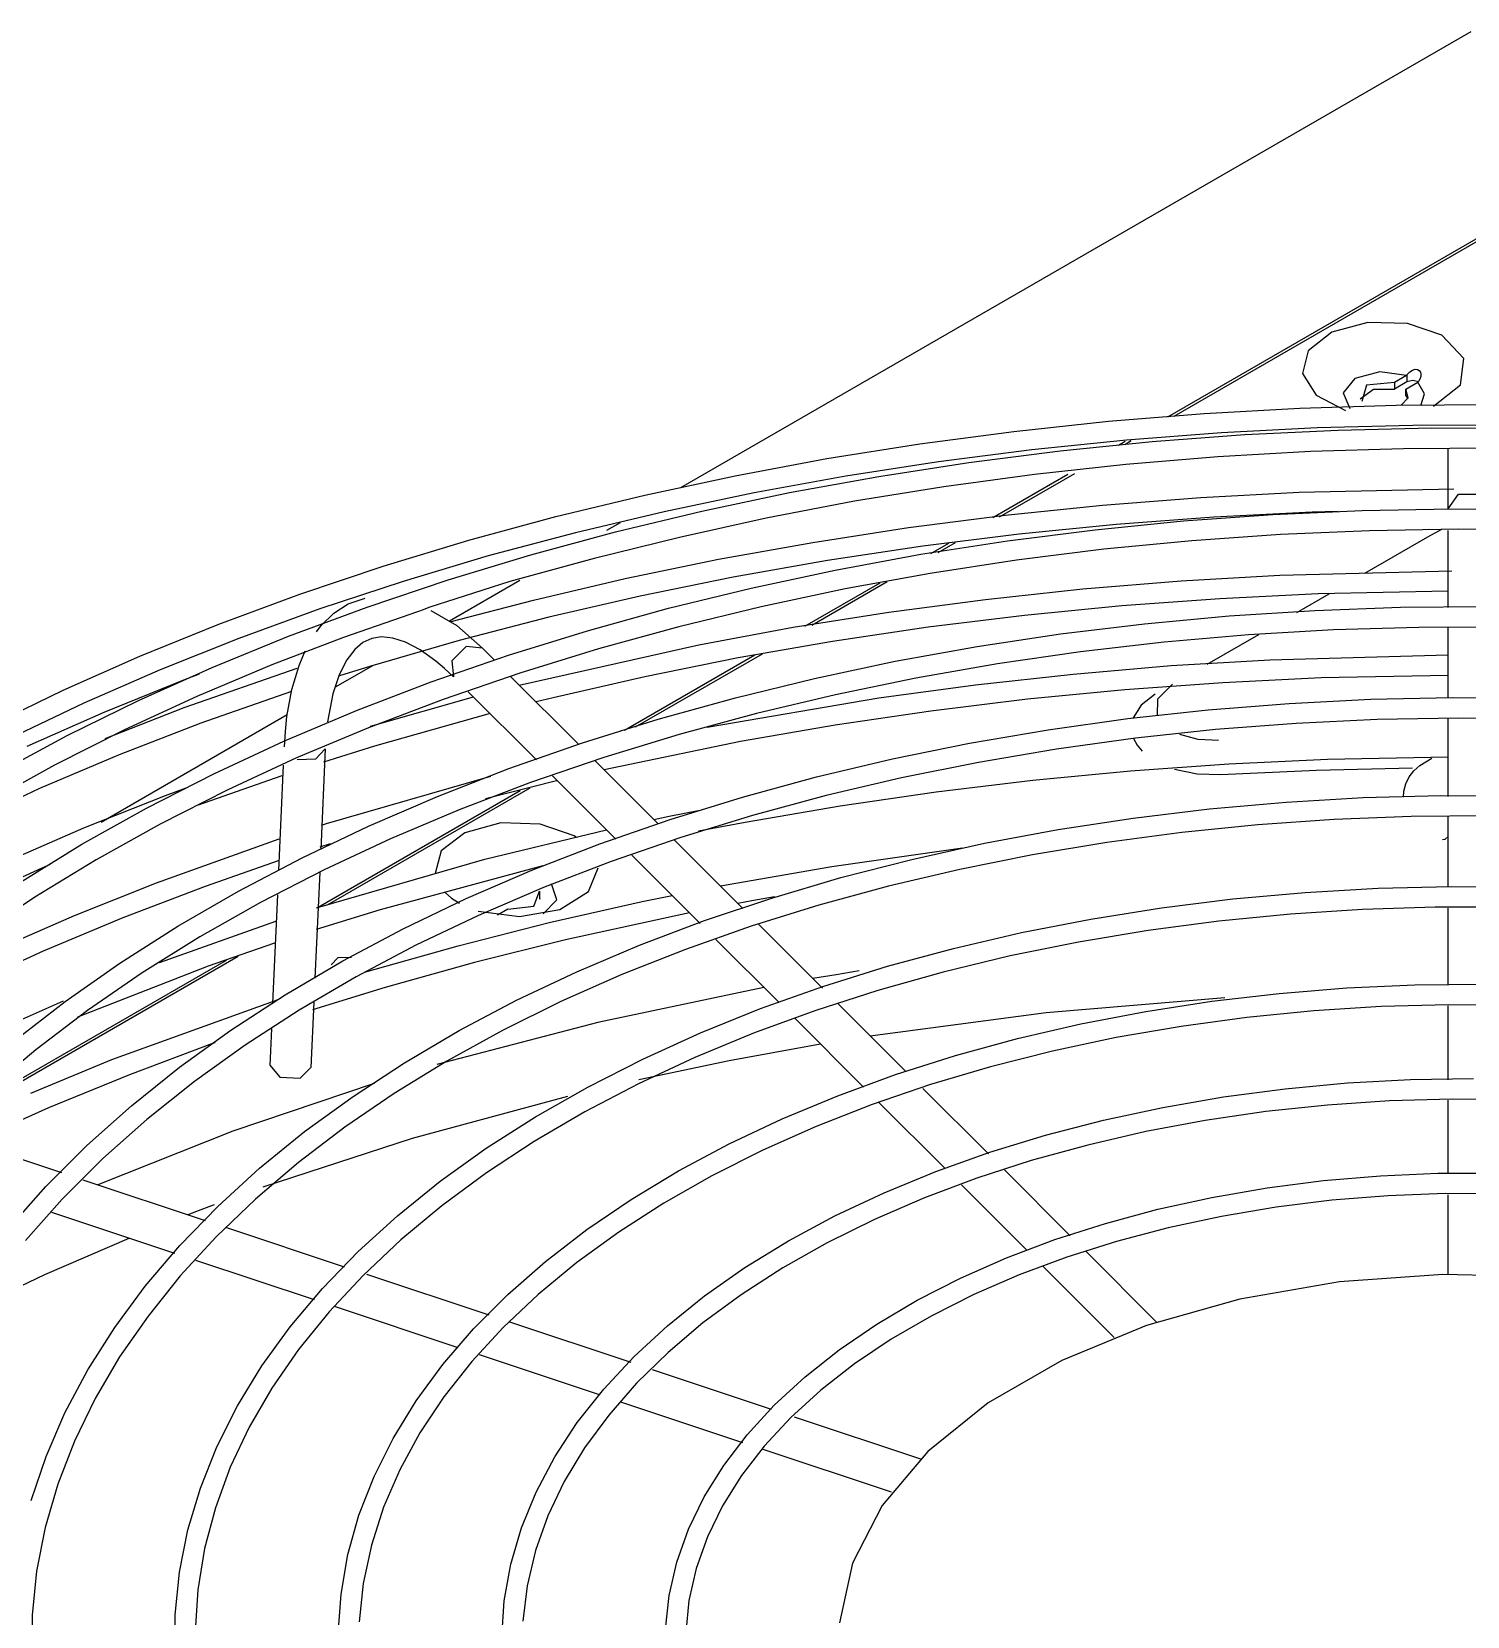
# Model space of a CAD drawing. Extents: x 594 to 813, y 174 to 240.
# Drawn here: x 756.657 to 757.538, y 207.04 to 208.012 of the extents above; entities that cross this region are included whole.
import ezdxf

# ---------------------------------------------------------------- set-up
doc = ezdxf.new("R2010")
doc.units = 0
doc.header["$MEASUREMENT"] = 0
doc.layers.add('AC.REF(S). PIPING', color=3, linetype='CONTINUOUS', lineweight=30)
doc.layers.add('LG-Product', color=3, linetype='CONTINUOUS')

# ---------------------------------------------------------------- blocks, each defined once
blk = doc.blocks.new('UW1-4')
at = {"layer": 'LG-Product', "color": 3, "linetype": 'Continuous'}
for p, q in [((3583.083, 4740.762), (3631.564, 4712.771)), ((3571.911, 4734.312), (3601.683, 4717.123)), ((3572.993, 4733.503), (3601.299, 4717.16)), ((3584.874, 4722.138), (3586.967, 4722.862)), ((3586.967, 4722.862), (3589.405, 4722.93)), ((3589.405, 4722.93), (3591.609, 4722.326)), ((3583.523, 4720.715), (3584.874, 4722.138)), ((3591.609, 4722.326), (3593.059, 4721.193)), ((3583.71, 4719.096), (3583.523, 4720.715)), ((3593.059, 4721.193), (3593.411, 4719.798)), ((3586.179, 4719.883), (3586.148, 4719.765)), ((3586.148, 4719.765), (3586.156, 4719.618)), ((3586.245, 4719.974), (3586.179, 4719.883)), ((3586.352, 4720.035), (3586.245, 4719.974)), ((3586.502, 4720.049), (3586.352, 4720.035)), ((3586.658, 4720.007), (3586.502, 4720.049)), ((3586.831, 4719.902), (3586.658, 4720.007)), ((3587.002, 4719.714), (3586.831, 4719.902)), ((3587.038, 4719.66), (3588.673, 4719.893)), ((3588.673, 4719.893), (3590.194, 4719.477)), ((3593.411, 4719.798), (3592.581, 4718.473)), ((3585.378, 4717.789), (3583.71, 4719.096)), ((3585.919, 4718.554), (3586.328, 4719.251)), ((3586.156, 4719.618), (3586.214, 4719.443)), ((3586.214, 4719.443), (3586.293, 4719.304)), ((3586.293, 4719.304), (3586.328, 4719.251)), ((3586.301, 4719.276), (3586.653, 4719.356)), ((3587.063, 4718.827), (3586.328, 4719.251)), ((3586.653, 4719.356), (3587.002, 4719.272)), ((3586.937, 4718.309), (3587.063, 4718.827)), ((3587.038, 4719.66), (3587.002, 4719.714)), ((3587.002, 4719.714), (3587.002, 4719.272)), ((3587.002, 4719.272), (3587.772, 4718.827)), ((3587.038, 4719.66), (3587.772, 4719.236)), ((3587.063, 4718.418), (3587.063, 4718.827)), ((3587.772, 4719.236), (3589.485, 4719.067)), ((3587.772, 4719.236), (3587.772, 4718.827)), ((3589.066, 4718.828), (3587.772, 4718.827)), ((3589.883, 4718.248), (3589.066, 4718.828)), ((3589.485, 4719.067), (3589.778, 4718.078)), ((3590.194, 4719.477), (3590.916, 4718.598)), ((3587.663, 4717.848), (3581.753, 4717.885)), ((3586.156, 4717.831), (3585.919, 4718.554)), ((3587.349, 4717.843), (3586.937, 4718.309)), ((3587.003, 4718.334), (3586.958, 4718.248)), ((3587.063, 4718.418), (3587.003, 4718.334)), ((3593.565, 4717.665), (3587.663, 4717.848)), ((3590.916, 4718.598), (3590.513, 4717.654)), ((3592.581, 4718.473), (3590.767, 4717.531)), ((3599.447, 4717.335), (3593.565, 4717.665)), ((3605.301, 4716.859), (3599.447, 4717.335)), ((3611.113, 4716.239), (3605.301, 4716.859)), ((3585.505, 4716.453), (3579.775, 4716.438)), ((3580.752, 4716.623), (3586.636, 4716.611)), ((3591.231, 4716.321), (3585.505, 4716.453)), ((3586.636, 4716.611), (3592.514, 4716.453)), ((3596.941, 4716.043), (3591.231, 4716.321)), ((3592.514, 4716.453), (3598.375, 4716.149)), ((3602.624, 4715.618), (3596.941, 4716.043)), ((3598.375, 4716.149), (3604.207, 4715.7)), ((3616.874, 4715.475), (3611.113, 4716.239)), ((3581.523, 4715.204), (3587.226, 4715.174)), ((3584.468, 4714.236), (3584.468, 4715.179)), ((3587.226, 4715.174), (3592.922, 4714.999)), ((3592.922, 4714.999), (3598.598, 4714.677)), ((3608.269, 4715.049), (3602.624, 4715.618)), ((3603.91, 4715.653), (3604.304, 4715.425)), ((3604.207, 4715.7), (3610.001, 4715.107)), ((3604.289, 4715.619), (3604.701, 4715.381)), ((3613.866, 4714.336), (3608.269, 4715.049)), ((3610.001, 4715.107), (3615.744, 4714.37)), ((3622.574, 4714.569), (3616.874, 4715.475)), ((3584.468, 4711.497), (3584.468, 4714.236)), ((3598.598, 4714.677), (3604.243, 4714.211)), ((3604.243, 4714.211), (3609.846, 4713.599)), ((3619.403, 4713.48), (3613.866, 4714.336)), ((3615.744, 4714.37), (3621.428, 4713.492)), ((3628.201, 4713.522), (3622.574, 4714.569)), ((3607.394, 4713.641), (3612.01, 4710.976)), ((3607.801, 4713.591), (3612.411, 4710.93)), ((3609.846, 4713.599), (3615.398, 4712.847)), ((3624.868, 4712.484), (3619.403, 4713.48)), ((3621.428, 4713.492), (3627.039, 4712.473)), ((3633.746, 4712.336), (3628.201, 4713.522)), ((3583.841, 4712.384), (3582.587, 4712.384)), ((3584.468, 4711.497), (3583.841, 4712.384)), ((3593.612, 4712.503), (3584.139, 4712.717)), ((3599.655, 4712.179), (3593.612, 4712.503)), ((3605.67, 4711.709), (3599.655, 4712.179)), ((3615.398, 4712.847), (3620.888, 4711.954)), ((3620.888, 4711.954), (3626.298, 4710.917)), ((3630.253, 4711.348), (3624.868, 4712.484)), ((3627.039, 4712.473), (3632.57, 4711.316)), ((3639.198, 4711.014), (3633.746, 4712.336)), ((3584.251, 4711.489), (3578.748, 4711.444)), ((3589.752, 4711.388), (3584.251, 4711.489)), ((3595.239, 4711.141), (3589.752, 4711.388)), ((3591.224, 4711.336), (3592.823, 4711.28)), ((3592.823, 4711.28), (3598.843, 4710.975)), ((3600.701, 4710.748), (3595.239, 4711.141)), ((3611.647, 4711.094), (3605.67, 4711.709)), ((3617.573, 4710.335), (3611.647, 4711.094)), ((3635.546, 4710.075), (3630.253, 4711.348)), ((3632.57, 4711.316), (3638.008, 4710.023)), ((3644.547, 4709.558), (3639.198, 4711.014)), ((3578.359, 4710.181), (3583.834, 4710.237)), ((3583.834, 4710.237), (3589.308, 4710.148)), ((3584.468, 4705.432), (3584.468, 4710.162)), ((3585.232, 4710.048), (3584.87, 4710.236)), ((3585.583, 4709.853), (3585.232, 4710.048)), ((3589.308, 4710.148), (3594.769, 4709.912)), ((3598.843, 4710.975), (3604.837, 4710.524)), ((3606.126, 4710.209), (3600.701, 4710.748)), ((3604.837, 4710.524), (3610.792, 4709.929)), ((3611.502, 4709.527), (3606.126, 4710.209)), ((3623.44, 4709.434), (3617.573, 4710.335)), ((3626.298, 4710.917), (3631.616, 4709.736)), ((3635.264, 4710.635), (3636.09, 4710.159)), ((3640.736, 4708.669), (3635.546, 4710.075)), ((3638.008, 4710.023), (3643.345, 4708.597)), ((3589.581, 4707.545), (3585.583, 4709.853)), ((3594.769, 4709.912), (3600.205, 4709.531)), ((3600.205, 4709.531), (3605.604, 4709.006)), ((3610.792, 4709.929), (3616.699, 4709.191)), ((3616.819, 4708.701), (3611.502, 4709.527)), ((3614.719, 4709.412), (3615.778, 4708.8)), ((3615.116, 4709.368), (3616.232, 4708.723)), ((3616.699, 4709.191), (3622.546, 4708.311)), ((3629.236, 4708.392), (3623.44, 4709.434)), ((3631.616, 4709.736), (3636.857, 4708.438)), ((3649.784, 4707.97), (3644.547, 4709.558)), ((3605.604, 4709.006), (3610.955, 4708.337)), ((3610.955, 4708.337), (3616.247, 4707.526)), ((3622.064, 4707.735), (3616.819, 4708.701)), ((3622.546, 4708.311), (3628.325, 4707.29)), ((3634.953, 4707.211), (3629.236, 4708.392)), ((3636.857, 4708.438), (3642.018, 4707.032)), ((3645.815, 4707.13), (3640.736, 4708.669)), ((3643.345, 4708.597), (3648.569, 4707.039)), ((3594.81, 4707.43), (3584.243, 4707.695)), ((3600.86, 4707.077), (3594.81, 4707.43)), ((3616.247, 4707.526), (3621.467, 4706.575)), ((3627.228, 4706.63), (3622.064, 4707.735)), ((3628.325, 4707.29), (3634.023, 4706.131)), ((3640.579, 4705.892), (3634.953, 4707.211)), ((3650.77, 4705.463), (3645.815, 4707.13)), ((3654.898, 4706.253), (3649.784, 4707.97)), ((3584.478, 4706.44), (3592.446, 4706.273)), ((3593.762, 4705.131), (3591.768, 4706.282)), ((3592.446, 4706.273), (3598.479, 4705.978)), ((3606.878, 4706.579), (3600.86, 4707.077)), ((3612.856, 4705.936), (3606.878, 4706.579)), ((3618.883, 4707.008), (3623.506, 4704.339)), ((3619.335, 4706.932), (3623.96, 4704.262)), ((3621.467, 4706.575), (3626.606, 4705.486)), ((3632.298, 4705.389), (3627.228, 4706.63)), ((3634.023, 4706.131), (3639.632, 4704.834)), ((3641.411, 4707.086), (3645.73, 4704.593)), ((3642.018, 4707.032), (3646.991, 4705.43)), ((3648.569, 4707.039), (3653.672, 4705.354)), ((3659.881, 4704.411), (3654.898, 4706.253)), ((3587.407, 4705.449), (3582.139, 4705.493)), ((3592.664, 4705.259), (3587.407, 4705.449)), ((3597.9, 4704.923), (3592.664, 4705.259)), ((3598.479, 4705.978), (3604.485, 4705.537)), ((3604.485, 4705.537), (3610.453, 4704.951)), ((3618.782, 4705.15), (3612.856, 4705.936)), ((3624.647, 4704.221), (3618.782, 4705.15)), ((3626.606, 4705.486), (3631.651, 4704.261)), ((3637.264, 4704.014), (3632.298, 4705.389)), ((3645.633, 4704.569), (3640.579, 4705.892)), ((3646.868, 4705.26), (3645.276, 4704.328)), ((3646.991, 4705.43), (3647.343, 4705.302)), ((3647.343, 4705.302), (3647.694, 4705.173)), ((3647.694, 4705.173), (3652.221, 4703.598)), ((3655.594, 4703.67), (3650.77, 4705.463)), ((3651.939, 4705.652), (3650.891, 4706.015)), ((3652.823, 4705.083), (3651.939, 4705.652)), ((3653.672, 4705.354), (3658.644, 4703.543)), ((3581.035, 4704.229), (3586.274, 4704.217)), ((3584.468, 4699.896), (3584.468, 4704.196)), ((3586.274, 4704.217), (3591.505, 4704.059)), ((3603.102, 4704.441), (3597.9, 4704.923)), ((3608.258, 4703.815), (3603.102, 4704.441)), ((3610.453, 4704.951), (3616.374, 4704.222)), ((3616.374, 4704.222), (3622.237, 4703.351)), ((3630.44, 4703.151), (3624.647, 4704.221)), ((3631.651, 4704.261), (3636.591, 4702.904)), ((3639.632, 4704.834), (3645.142, 4703.404)), ((3645.276, 4704.328), (3643.708, 4702.947)), ((3653.593, 4704.324), (3652.823, 4705.083)), ((3653.89, 4703.944), (3653.593, 4704.324)), ((3664.723, 4702.447), (3659.881, 4704.411)), ((3591.505, 4704.059), (3596.717, 4703.755)), ((3599.261, 4701.956), (3596.098, 4703.782)), ((3596.717, 4703.755), (3601.898, 4703.306)), ((3601.898, 4703.306), (3607.034, 4702.713)), ((3613.357, 4703.046), (3608.258, 4703.815)), ((3622.237, 4703.351), (3628.031, 4702.339)), ((3642.116, 4702.507), (3637.264, 4704.014)), ((3645.142, 4703.404), (3650.542, 4701.842)), ((3647.522, 4702.837), (3648.417, 4703.308)), ((3648.417, 4703.308), (3649.21, 4703.563)), ((3649.21, 4703.563), (3649.895, 4703.633)), ((3649.895, 4703.633), (3650.499, 4703.543)), ((3650.499, 4703.543), (3651.043, 4703.28)), ((3651.043, 4703.28), (3651.542, 4702.855)), ((3652.221, 4703.598), (3656.619, 4701.916)), ((3660.277, 4701.755), (3655.594, 4703.67)), ((3658.644, 4703.543), (3663.476, 4701.612)), ((3595.41, 4702.236), (3584.474, 4702.528)), ((3601.462, 4701.869), (3595.41, 4702.236)), ((3607.034, 4702.713), (3612.115, 4701.978)), ((3618.385, 4702.136), (3613.357, 4703.046)), ((3626.559, 4702.577), (3634.337, 4698.086)), ((3627.004, 4702.504), (3634.993, 4697.892)), ((3628.031, 4702.339), (3633.746, 4701.189)), ((3641.45, 4700.679), (3630.44, 4703.151)), ((3636.591, 4702.904), (3641.418, 4701.416)), ((3646.843, 4700.872), (3642.116, 4702.507)), ((3643.708, 4702.947), (3642.96, 4702.199)), ((3643.708, 4702.947), (3644.695, 4703.046)), ((3644.695, 4703.046), (3645.581, 4702.16)), ((3646.558, 4702.147), (3647.522, 4702.837)), ((3651.542, 4702.855), (3652.02, 4702.231)), ((3652.02, 4702.231), (3652.487, 4701.312)), ((3654.956, 4701.885), (3654.58, 4702.776)), ((3669.415, 4700.364), (3664.723, 4702.447)), ((3584.48, 4701.274), (3592.257, 4701.114)), ((3607.482, 4701.357), (3601.462, 4701.869)), ((3613.461, 4700.7), (3607.482, 4701.357)), ((3612.115, 4701.978), (3617.127, 4701.102)), ((3623.333, 4701.087), (3618.385, 4702.136)), ((3641.418, 4701.416), (3646.118, 4699.801)), ((3645.581, 4702.16), (3645.482, 4701.174)), ((3645.482, 4701.174), (3646.026, 4701.691)), ((3646.026, 4701.691), (3646.558, 4702.147)), ((3650.454, 4701.865), (3652.706, 4700.565)), ((3650.542, 4701.842), (3652.481, 4701.24)), ((3652.487, 4701.312), (3652.875, 4700.149)), ((3655.396, 4700.399), (3654.956, 4701.885)), ((3661.991, 4699.295), (3655.071, 4701.723)), ((3656.619, 4701.916), (3661.22, 4699.98)), ((3664.809, 4699.722), (3660.277, 4701.755)), ((3661.074, 4701.354), (3662.03, 4700.987)), ((3663.476, 4701.612), (3668.158, 4699.562)), ((3592.257, 4701.114), (3598.296, 4700.824)), ((3598.296, 4700.824), (3604.308, 4700.387)), ((3602.286, 4699.831), (3601.381, 4700.732)), ((3604.308, 4700.387), (3610.284, 4699.806)), ((3619.387, 4699.9), (3613.461, 4700.7)), ((3617.127, 4701.102), (3622.06, 4700.088)), ((3628.187, 4699.901), (3623.333, 4701.087)), ((3633.746, 4701.189), (3639.373, 4699.901)), ((3641.975, 4701.214), (3637.805, 4697.044)), ((3651.435, 4699.113), (3646.843, 4700.872)), ((3655.694, 4698.748), (3655.396, 4700.399)), ((3655.417, 4700.287), (3660.977, 4698.334)), ((3662.03, 4700.987), (3666.916, 4699.003)), ((3673.949, 4698.166), (3669.415, 4700.364)), ((3584.203, 4699.906), (3579.182, 4699.862)), ((3589.221, 4699.804), (3584.203, 4699.906)), ((3594.223, 4699.555), (3589.221, 4699.804)), ((3599.198, 4699.16), (3594.223, 4699.555)), ((3602.297, 4698.79), (3602.286, 4699.831)), ((3602.445, 4700.117), (3603.307, 4699.451)), ((3603.307, 4699.451), (3603.805, 4698.672)), ((3610.284, 4699.806), (3616.212, 4699.082)), ((3629.926, 4698.095), (3619.387, 4699.9)), ((3622.06, 4700.088), (3626.902, 4698.938)), ((3632.938, 4698.581), (3628.187, 4699.901)), ((3639.373, 4699.901), (3640.418, 4699.645)), ((3640.396, 4696.088), (3644.58, 4700.272)), ((3650.572, 4698.159), (3644.256, 4699.952)), ((3646.118, 4699.801), (3650.684, 4698.063)), ((3652.875, 4700.149), (3653.209, 4698.414)), ((3661.22, 4699.98), (3665.666, 4697.925)), ((3669.181, 4697.575), (3664.809, 4699.722)), ((3668.158, 4699.562), (3672.682, 4697.399)), ((3578.848, 4698.599), (3583.837, 4698.654)), ((3583.837, 4698.654), (3588.825, 4698.563)), ((3584.468, 4693.835), (3584.468, 4698.633)), ((3588.825, 4698.563), (3593.798, 4698.326)), ((3604.132, 4698.621), (3599.198, 4699.16)), ((3609.012, 4697.938), (3604.132, 4698.621)), ((3616.212, 4699.082), (3622.082, 4698.216)), ((3626.902, 4698.938), (3631.641, 4697.654)), ((3637.574, 4697.13), (3632.938, 4698.581)), ((3643.236, 4698.924), (3650.32, 4696.926)), ((3655.883, 4697.233), (3651.435, 4699.113)), ((3655.673, 4698.852), (3667.096, 4692.257)), ((3655.793, 4697.837), (3655.694, 4698.748)), ((3666.838, 4697.405), (3661.991, 4699.295)), ((3666.916, 4699.003), (3671.651, 4696.901)), ((3593.798, 4698.326), (3598.743, 4697.943)), ((3598.743, 4697.943), (3603.649, 4697.417)), ((3599.803, 4697.34), (3600.933, 4697.646)), ((3603.778, 4697.399), (3603.559, 4696.999)), ((3603.649, 4697.417), (3608.502, 4696.748)), ((3613.827, 4697.113), (3609.012, 4697.938)), ((3622.082, 4698.216), (3627.884, 4697.208)), ((3631.641, 4697.654), (3636.266, 4696.239)), ((3650.684, 4698.063), (3655.105, 4696.206)), ((3655.854, 4696.885), (3655.793, 4697.837)), ((3660.977, 4698.334), (3665.994, 4696.395)), ((3665.666, 4697.925), (3669.949, 4695.76)), ((3673.385, 4695.317), (3669.181, 4697.575)), ((3598.558, 4697.281), (3599.803, 4697.34)), ((3603.559, 4696.999), (3603.242, 4696.622)), ((3608.502, 4696.748), (3613.289, 4695.938)), ((3618.565, 4696.148), (3613.827, 4697.113)), ((3627.884, 4697.208), (3636.24, 4695.482)), ((3642.084, 4695.552), (3637.574, 4697.13)), ((3650.32, 4696.926), (3653.444, 4695.954)), ((3653.349, 4696.773), (3653.625, 4690.6)), ((3653.925, 4696.15), (3653.35, 4696.763)), ((3660.177, 4695.236), (3655.883, 4697.233)), ((3584.47, 4696.253), (3591.879, 4696.107)), ((3586.216, 4695.75), (3585.477, 4696.2)), ((3586.572, 4695.422), (3586.216, 4695.75)), ((3592.543, 4695.454), (3586.661, 4695.594)), ((3591.879, 4696.107), (3597.93, 4695.826)), ((3598.413, 4695.188), (3592.543, 4695.454)), ((3597.93, 4695.826), (3603.955, 4695.399)), ((3601.259, 4695.515), (3599.878, 4695.23)), ((3613.289, 4695.938), (3617.998, 4694.988)), ((3623.212, 4695.046), (3618.565, 4696.148)), ((3636.805, 4696.044), (3632.93, 4692.168)), ((3636.266, 4696.239), (3640.766, 4694.699)), ((3646.459, 4693.849), (3642.084, 4695.552)), ((3655.078, 4696.116), (3653.925, 4696.15)), ((3655.105, 4696.206), (3659.371, 4694.234)), ((3656.194, 4689.295), (3655.905, 4695.762)), ((3665.994, 4696.395), (3670.864, 4694.336)), ((3669.949, 4695.76), (3674.061, 4693.489)), ((3586.863, 4695.044), (3586.572, 4695.422)), ((3587.075, 4694.625), (3586.863, 4695.044)), ((3587.198, 4694.173), (3587.075, 4694.625)), ((3599.878, 4695.23), (3598.413, 4695.188)), ((3603.955, 4695.399), (3609.944, 4694.827)), ((3609.944, 4694.827), (3615.886, 4694.112)), ((3617.998, 4694.988), (3622.617, 4693.903)), ((3627.758, 4693.809), (3623.212, 4695.046)), ((3635.523, 4691.215), (3639.41, 4695.102)), ((3639.128, 4694.807), (3639.242, 4694.779)), ((3639.242, 4694.779), (3643.521, 4693.697)), ((3640.766, 4694.699), (3645.131, 4693.034)), ((3653.278, 4692.177), (3643.188, 4695.081)), ((3656, 4695.116), (3660.795, 4693.434)), ((3664.308, 4693.126), (3660.177, 4695.236)), ((3584.925, 4693.903), (3580.164, 4693.883)), ((3589.681, 4693.777), (3584.925, 4693.903)), ((3587.225, 4693.803), (3587.198, 4694.173)), ((3594.418, 4693.504), (3589.681, 4693.777)), ((3599.124, 4693.086), (3594.418, 4693.504)), ((3615.886, 4694.112), (3621.77, 4693.255)), ((3622.617, 4693.903), (3627.134, 4692.684)), ((3632.191, 4692.441), (3627.758, 4693.809)), ((3640.79, 4694.36), (3653.228, 4687.179)), ((3641.394, 4694.196), (3653.787, 4687.041)), ((3650.687, 4692.026), (3646.459, 4693.849)), ((3659.371, 4694.234), (3663.474, 4692.15)), ((3663.135, 4693.9), (3661.868, 4694.374)), ((3668.152, 4691.91), (3663.135, 4693.9)), ((3670.864, 4694.336), (3678.715, 4690.609)), ((3582.015, 4692.654), (3586.743, 4692.618)), ((3584.468, 4688.314), (3584.468, 4692.597)), ((3586.743, 4692.618), (3591.461, 4692.436)), ((3603.786, 4692.523), (3599.124, 4693.086)), ((3608.389, 4691.818), (3603.786, 4692.523)), ((3621.77, 4693.255), (3627.588, 4692.256)), ((3627.134, 4692.684), (3631.537, 4691.335)), ((3632.244, 4692.626), (3630.468, 4692.984)), ((3633.193, 4692.429), (3632.244, 4692.626)), ((3645.131, 4693.034), (3649.351, 4691.251)), ((3660.795, 4693.434), (3661.141, 4693.306)), ((3668.266, 4690.908), (3664.308, 4693.126)), ((3591.461, 4692.436), (3596.155, 4692.109)), ((3596.155, 4692.109), (3600.812, 4691.637)), ((3600.812, 4691.637), (3605.418, 4691.023)), ((3612.921, 4690.971), (3608.389, 4691.818)), ((3627.588, 4692.256), (3630.446, 4691.71)), ((3636.499, 4690.944), (3632.191, 4692.441)), ((3643.553, 4689.993), (3636.101, 4691.799)), ((3638.073, 4691.424), (3640.156, 4692.146)), ((3640.156, 4692.146), (3642.583, 4692.218)), ((3642.583, 4692.218), (3644.784, 4691.623)), ((3644.784, 4691.623), (3646.242, 4690.5)), ((3654.758, 4690.086), (3650.687, 4692.026)), ((3653.568, 4692.085), (3653.278, 4692.177)), ((3663.474, 4692.15), (3667.404, 4689.96)), ((3673.022, 4689.8), (3668.152, 4691.91)), ((3584.656, 4691.226), (3584.47, 4691.38)), ((3584.822, 4691.203), (3584.656, 4691.226)), ((3605.418, 4691.023), (3609.961, 4690.267)), ((3617.368, 4689.985), (3612.921, 4690.971)), ((3622.277, 4689.551), (3614.263, 4690.687)), ((3631.946, 4691.185), (3627.737, 4686.976)), ((3631.537, 4691.335), (3635.815, 4689.859)), ((3640.671, 4689.323), (3636.499, 4690.944)), ((3637.909, 4691.325), (3637.99, 4691.375)), ((3637.99, 4691.375), (3638.073, 4691.424)), ((3649.351, 4691.251), (3653.415, 4689.352)), ((3653.042, 4690.937), (3653.677, 4690.734)), ((3663.706, 4688.545), (3656.165, 4691.239)), ((3672.044, 4688.586), (3668.266, 4690.908)), ((3609.961, 4690.267), (3614.425, 4689.372)), ((3621.72, 4688.864), (3617.368, 4689.985)), ((3630.351, 4686.043), (3634.544, 4690.236)), ((3635.815, 4689.859), (3639.957, 4688.261)), ((3640.006, 4689.597), (3649.983, 4686.894)), ((3653.886, 4687.004), (3643.553, 4689.993)), ((3646.242, 4690.5), (3646.614, 4689.114)), ((3658.665, 4688.035), (3654.758, 4690.086)), ((3656.237, 4689.893), (3660.703, 4688.328)), ((3667.404, 4689.96), (3671.153, 4687.668)), ((3670.226, 4689.668), (3670.726, 4689.45)), ((3614.425, 4689.372), (3618.8, 4688.341)), ((3625.962, 4687.61), (3621.72, 4688.864)), ((3629.103, 4688.361), (3622.277, 4689.551)), ((3637.196, 4688.011), (3636.606, 4689.466)), ((3644.697, 4687.582), (3640.671, 4689.323)), ((3653.415, 4689.352), (3657.314, 4687.344)), ((3653.688, 4689.205), (3653.979, 4682.697)), ((3670.726, 4689.45), (3675.464, 4687.283)), ((3584.296, 4688.321), (3579.811, 4688.284)), ((3588.779, 4688.213), (3584.296, 4688.321)), ((3593.243, 4687.957), (3588.779, 4688.213)), ((3597.676, 4687.556), (3593.243, 4687.957)), ((3618.8, 4688.341), (3623.072, 4687.176)), ((3625.784, 4687.693), (3627.175, 4687.444)), ((3633.914, 4687.395), (3632.071, 4687.778)), ((3638.965, 4686.919), (3637.196, 4688.011)), ((3639.146, 4687.5), (3639.46, 4688.475)), ((3639.957, 4688.261), (3643.951, 4686.543)), ((3640.209, 4688.041), (3640.209, 4687.631)), ((3640.555, 4687.124), (3640.209, 4688.041)), ((3645.992, 4687.958), (3645.594, 4687.61)), ((3656.558, 4681.159), (3656.26, 4687.814)), ((3662.396, 4685.877), (3658.665, 4688.035)), ((3660.703, 4688.328), (3665.752, 4686.399)), ((3668.716, 4686.543), (3663.706, 4688.545)), ((3671.153, 4687.668), (3674.714, 4685.28)), ((3580.824, 4687.051), (3585.276, 4687.056)), ((3584.468, 4682.27), (3584.468, 4686.995)), ((3585.276, 4687.056), (3589.721, 4686.916)), ((3589.721, 4686.916), (3594.145, 4686.63)), ((3602.062, 4687.011), (3597.676, 4687.556)), ((3606.389, 4686.322), (3602.062, 4687.011)), ((3623.072, 4687.176), (3627.229, 4685.882)), ((3630.084, 4686.226), (3625.962, 4687.61)), ((3627.175, 4687.444), (3628.044, 4687.284)), ((3631.011, 4686.712), (3638.614, 4685.057)), ((3639.607, 4686.11), (3633.914, 4687.395)), ((3641.442, 4686.483), (3638.965, 4686.919)), ((3639.99, 4686.638), (3639.146, 4687.5)), ((3640.157, 4687.533), (3640.18, 4687.583)), ((3640.18, 4687.583), (3640.209, 4687.631)), ((3642.143, 4686.924), (3640.555, 4687.124)), ((3643.965, 4686.817), (3641.442, 4686.483)), ((3642.143, 4686.924), (3642.776, 4686.559)), ((3648.567, 4685.725), (3644.697, 4687.582)), ((3645.594, 4687.61), (3645.113, 4687.299)), ((3649.983, 4686.894), (3653.909, 4685.68)), ((3657.314, 4687.344), (3661.04, 4685.229)), ((3594.145, 4686.63), (3598.533, 4686.199)), ((3598.533, 4686.199), (3602.872, 4685.626)), ((3610.642, 4685.493), (3606.389, 4686.322)), ((3626.775, 4686.014), (3622.855, 4682.093)), ((3627.229, 4685.882), (3631.259, 4684.462)), ((3634.073, 4684.717), (3630.084, 4686.226)), ((3645.203, 4684.688), (3639.607, 4686.11)), ((3643.951, 4686.543), (3647.789, 4684.712)), ((3652.269, 4683.756), (3648.567, 4685.725)), ((3663.517, 4683.652), (3656.379, 4686.192)), ((3665.944, 4683.617), (3662.396, 4685.877)), ((3665.752, 4686.399), (3670.656, 4684.351)), ((3673.577, 4684.422), (3668.716, 4686.543)), ((3602.872, 4685.626), (3607.146, 4684.911)), ((3607.146, 4684.911), (3611.342, 4684.057)), ((3614.807, 4684.526), (3610.642, 4685.493)), ((3625.514, 4681.206), (3629.384, 4685.076)), ((3638.614, 4685.057), (3644.193, 4683.66)), ((3656.465, 4684.841), (3660.518, 4683.426)), ((3661.04, 4685.229), (3664.583, 4683.015)), ((3611.342, 4684.057), (3615.447, 4683.068)), ((3618.872, 4683.424), (3614.807, 4684.526)), ((3631.259, 4684.462), (3635.15, 4682.92)), ((3637.918, 4683.086), (3634.073, 4684.717)), ((3650.935, 4683.061), (3645.203, 4684.688)), ((3647.789, 4684.712), (3651.459, 4682.772)), ((3651.731, 4683.958), (3652.57, 4683.945)), ((3652.57, 4683.945), (3652.984, 4683.523)), ((3658.681, 4684.031), (3675.633, 4674.244)), ((3659.426, 4683.786), (3675.187, 4674.686)), ((3670.656, 4684.351), (3675.406, 4682.187)), ((3615.447, 4683.068), (3619.446, 4681.946)), ((3622.824, 4682.19), (3618.872, 4683.424)), ((3620.597, 4683.139), (3622.021, 4682.908)), ((3622.021, 4682.908), (3623.441, 4682.669)), ((3635.15, 4682.92), (3638.891, 4681.261)), ((3641.608, 4681.339), (3637.918, 4683.086)), ((3644.193, 4683.66), (3649.667, 4682.13)), ((3655.796, 4681.681), (3652.269, 4683.756)), ((3660.518, 4683.426), (3668.531, 4680.308)), ((3664.583, 4683.015), (3667.935, 4680.705)), ((3669.3, 4681.26), (3665.944, 4683.617)), ((3586.516, 4682.284), (3582.323, 4682.326)), ((3590.696, 4682.095), (3586.516, 4682.284)), ((3594.85, 4681.76), (3590.696, 4682.095)), ((3619.446, 4681.946), (3623.328, 4680.695)), ((3626.649, 4680.828), (3622.824, 4682.19)), ((3626.452, 4682.131), (3636.637, 4679.985)), ((3649.667, 4682.13), (3654.134, 4680.758)), ((3651.459, 4682.772), (3654.953, 4680.728)), ((3580.281, 4681.039), (3584.437, 4681.069)), ((3584.437, 4681.069), (3588.588, 4680.953)), ((3584.468, 4676.469), (3584.468, 4680.997)), ((3588.588, 4680.953), (3592.72, 4680.692)), ((3598.961, 4681.279), (3594.85, 4681.76)), ((3609.126, 4680.588), (3598.166, 4681.518)), ((3603.014, 4680.656), (3598.961, 4681.279)), ((3621.889, 4681.127), (3617.731, 4676.969)), ((3638.891, 4681.261), (3642.472, 4679.489)), ((3645.132, 4679.479), (3641.608, 4681.339)), ((3654.044, 4681.233), (3654.224, 4677.221)), ((3659.137, 4679.505), (3655.796, 4681.681)), ((3666.428, 4677.699), (3656.226, 4681.396)), ((3672.456, 4678.813), (3669.3, 4681.26)), ((3674.684, 4678.973), (3669.397, 4681.304)), ((3592.72, 4680.692), (3596.816, 4680.286)), ((3596.816, 4680.286), (3600.861, 4679.738)), ((3606.996, 4679.891), (3603.014, 4680.656)), ((3610.891, 4678.989), (3606.996, 4679.891)), ((3619.927, 4679.166), (3609.126, 4680.588)), ((3620.325, 4676.017), (3624.532, 4680.224)), ((3623.328, 4680.695), (3627.078, 4679.319)), ((3630.335, 4679.343), (3626.649, 4680.828)), ((3636.637, 4679.985), (3646.508, 4677.395)), ((3654.953, 4680.728), (3658.26, 4678.586)), ((3667.935, 4680.705), (3671.088, 4678.306)), ((3600.861, 4679.738), (3604.84, 4679.048)), ((3604.84, 4679.048), (3608.738, 4678.22)), ((3614.685, 4677.951), (3610.891, 4678.989)), ((3627.078, 4679.319), (3630.686, 4677.824)), ((3633.872, 4677.738), (3630.335, 4679.343)), ((3642.472, 4679.489), (3645.881, 4677.611)), ((3648.481, 4677.513), (3645.132, 4679.479)), ((3656.729, 4677.333), (3656.628, 4679.586)), ((3662.285, 4677.233), (3659.137, 4679.505)), ((3608.738, 4678.22), (3612.541, 4677.258)), ((3618.364, 4676.782), (3614.685, 4677.951)), ((3628.581, 4677.646), (3622.975, 4678.67)), ((3658.26, 4678.586), (3661.374, 4676.351)), ((3660.1, 4678.74), (3660.258, 4678.684)), ((3660.258, 4678.684), (3665.357, 4676.773)), ((3671.088, 4678.306), (3674.035, 4675.823)), ((3612.541, 4677.258), (3616.233, 4676.164)), ((3634.108, 4676.488), (3628.581, 4677.646)), ((3630.686, 4677.824), (3634.139, 4676.214)), ((3637.247, 4676.02), (3633.872, 4677.738)), ((3645.881, 4677.611), (3649.11, 4675.631)), ((3651.644, 4675.446), (3648.481, 4677.513)), ((3654.88, 4676.571), (3654.224, 4677.221)), ((3656.729, 4677.333), (3656.133, 4676.627)), ((3665.23, 4674.873), (3662.285, 4677.233)), ((3671.399, 4675.64), (3666.428, 4677.699)), ((3586.79, 4676.475), (3582.914, 4676.537)), ((3590.652, 4676.266), (3586.79, 4676.475)), ((3594.482, 4675.911), (3590.652, 4676.266)), ((3616.233, 4676.164), (3619.803, 4674.943)), ((3621.916, 4675.485), (3618.364, 4676.782)), ((3634.139, 4676.214), (3637.426, 4674.493)), ((3640.449, 4674.194), (3637.247, 4676.02)), ((3650.338, 4676.244), (3659.006, 4673.306)), ((3656.133, 4676.627), (3654.88, 4676.571)), ((3661.374, 4676.351), (3664.286, 4674.029)), ((3665.357, 4676.773), (3670.313, 4674.742)), ((3580.396, 4675.245), (3584.234, 4675.279)), ((3584.234, 4675.279), (3588.068, 4675.167)), ((3584.468, 4670.713), (3584.468, 4675.204)), ((3588.068, 4675.167), (3591.88, 4674.91)), ((3598.264, 4675.412), (3594.482, 4675.911)), ((3601.982, 4674.77), (3598.264, 4675.412)), ((3616.696, 4675.934), (3612.671, 4671.91)), ((3615.336, 4671.028), (3619.385, 4675.077)), ((3625.326, 4674.065), (3621.916, 4675.485)), ((3647.987, 4672.883), (3638.47, 4675.466)), ((3649.11, 4675.631), (3652.149, 4673.556)), ((3654.614, 4673.283), (3651.644, 4675.446)), ((3591.88, 4674.91), (3595.654, 4674.509)), ((3595.654, 4674.509), (3599.374, 4673.965)), ((3605.62, 4673.988), (3601.982, 4674.77)), ((3619.803, 4674.943), (3623.235, 4673.6)), ((3628.582, 4672.528), (3625.326, 4674.065)), ((3637.426, 4674.493), (3640.536, 4672.67)), ((3643.467, 4672.264), (3640.449, 4674.194)), ((3667.966, 4672.428), (3665.23, 4674.873)), ((3670.313, 4674.742), (3675.034, 4672.634)), ((3599.374, 4673.965), (3603.023, 4673.282)), ((3603.023, 4673.282), (3606.584, 4672.462)), ((3609.163, 4673.07), (3605.62, 4673.988)), ((3612.595, 4672.019), (3609.163, 4673.07)), ((3623.235, 4673.6), (3626.518, 4672.14)), ((3652.149, 4673.556), (3654.99, 4671.391)), ((3657.379, 4671.032), (3654.614, 4673.283)), ((3659.006, 4673.306), (3667.29, 4670.019)), ((3664.286, 4674.029), (3666.989, 4671.626)), ((3676.718, 4673.169), (3669.525, 4670.771)), ((3606.584, 4672.462), (3610.043, 4671.508)), ((3626.518, 4672.14), (3629.638, 4670.569)), ((3631.673, 4670.879), (3628.582, 4672.528)), ((3640.536, 4672.67), (3643.461, 4670.748)), ((3646.294, 4670.239), (3643.467, 4672.264)), ((3657.145, 4669.899), (3647.987, 4672.883)), ((3670.484, 4669.907), (3667.966, 4672.428)), ((3610.043, 4671.508), (3613.384, 4670.426)), ((3615.902, 4670.84), (3612.595, 4672.019)), ((3654.99, 4671.391), (3657.624, 4669.144)), ((3666.989, 4671.626), (3669.475, 4669.149)), ((3585.108, 4670.725), (3581.573, 4670.73)), ((3588.634, 4670.573), (3585.108, 4670.725)), ((3592.132, 4670.274), (3588.634, 4670.573)), ((3595.585, 4669.83), (3592.132, 4670.274)), ((3611.694, 4670.933), (3607.66, 4666.899)), ((3613.384, 4670.426), (3616.593, 4669.221)), ((3619.07, 4669.537), (3615.902, 4670.84)), ((3629.638, 4670.569), (3632.585, 4668.892)), ((3634.585, 4669.124), (3631.673, 4670.879)), ((3643.461, 4670.748), (3646.189, 4668.736)), ((3648.917, 4668.124), (3646.294, 4670.239)), ((3659.934, 4668.698), (3657.379, 4671.032)), ((3668.211, 4670.333), (3660.718, 4667.835)), ((3581.176, 4669.468), (3584.668, 4669.48)), ((3584.468, 4664.521), (3584.468, 4669.411)), ((3584.668, 4669.48), (3588.152, 4669.346)), ((3588.152, 4669.346), (3591.609, 4669.068)), ((3598.974, 4669.244), (3595.585, 4669.83)), ((3602.282, 4668.518), (3598.974, 4669.244)), ((3610.289, 4665.981), (3614.322, 4670.014)), ((3616.593, 4669.221), (3619.654, 4667.897)), ((3622.085, 4668.115), (3619.07, 4669.537)), ((3672.78, 4667.314), (3670.484, 4669.907)), ((3591.609, 4669.068), (3595.023, 4668.646)), ((3595.023, 4668.646), (3598.373, 4668.083)), ((3605.493, 4667.655), (3602.282, 4668.518)), ((3632.585, 4668.892), (3635.348, 4667.117)), ((3637.31, 4667.269), (3634.585, 4669.124)), ((3646.189, 4668.736), (3648.713, 4666.639)), ((3657.624, 4669.144), (3660.044, 4666.82)), ((3662.269, 4666.29), (3659.934, 4668.698)), ((3660.952, 4668.5), (3660.139, 4668.807)), ((3661.762, 4668.189), (3660.952, 4668.5)), ((3662.564, 4665.807), (3670.112, 4668.323)), ((3669.475, 4669.149), (3671.739, 4666.604)), ((3598.373, 4668.083), (3601.643, 4667.382)), ((3601.643, 4667.382), (3604.814, 4666.547)), ((3608.59, 4666.66), (3605.493, 4667.655)), ((3619.654, 4667.897), (3622.557, 4666.461)), ((3624.933, 4666.582), (3622.085, 4668.115)), ((3639.835, 4665.322), (3637.31, 4667.269)), ((3651.33, 4665.925), (3648.917, 4668.124)), ((3659.405, 4667.398), (3652.176, 4664.988)), ((3604.814, 4666.547), (3607.871, 4665.582)), ((3611.556, 4665.539), (3608.59, 4666.66)), ((3622.557, 4666.461), (3625.285, 4664.919)), ((3627.603, 4664.943), (3624.933, 4666.582)), ((3635.348, 4667.117), (3637.916, 4665.25)), ((3648.713, 4666.639), (3651.024, 4664.465)), ((3660.044, 4666.82), (3662.244, 4664.427)), ((3664.381, 4663.811), (3662.269, 4666.29)), ((3670.535, 4664.511), (3665.37, 4666.748)), ((3606.686, 4665.925), (3602.361, 4661.6)), ((3607.871, 4665.582), (3610.797, 4664.494)), ((3614.377, 4664.296), (3611.556, 4665.539)), ((3642.154, 4663.289), (3639.835, 4665.322)), ((3653.523, 4663.652), (3651.33, 4665.925)), ((3654.008, 4662.955), (3661.283, 4665.38)), ((3578.437, 4664.361), (3584.81, 4664.514)), ((3584.81, 4664.514), (3591.139, 4664.058)), ((3604.968, 4660.66), (3609.311, 4665.003)), ((3610.797, 4664.494), (3613.576, 4663.287)), ((3625.285, 4664.919), (3627.83, 4663.279)), ((3630.081, 4663.206), (3627.603, 4664.943)), ((3637.916, 4665.25), (3640.28, 4663.298)), ((3650.812, 4664.533), (3643.317, 4662.035)), ((3651.024, 4664.465), (3653.115, 4662.222)), ((3662.244, 4664.427), (3664.217, 4661.971)), ((3675.518, 4662.14), (3670.535, 4664.511)), ((3591.139, 4664.058), (3597.252, 4663.007)), ((3617.038, 4662.937), (3614.377, 4664.296)), ((3655.493, 4661.309), (3653.523, 4663.652)), ((3666.26, 4661.273), (3664.381, 4663.811)), ((3597.252, 4663.007), (3602.983, 4661.39)), ((3613.576, 4663.287), (3616.193, 4661.969)), ((3619.523, 4661.471), (3617.038, 4662.937)), ((3627.83, 4663.279), (3630.18, 4661.549)), ((3632.359, 4661.377), (3630.081, 4663.206)), ((3640.28, 4663.298), (3642.432, 4661.269)), ((3644.253, 4661.18), (3642.154, 4663.289)), ((3645.189, 4660.016), (3652.788, 4662.549)), ((3616.193, 4661.969), (3618.636, 4660.547)), ((3621.822, 4659.903), (3619.523, 4661.471)), ((3630.18, 4661.549), (3632.324, 4659.735)), ((3642.044, 4661.611), (3634.613, 4659.134)), ((3653.115, 4662.222), (3654.981, 4659.915)), ((3664.217, 4661.971), (3665.958, 4659.459)), ((3602.983, 4661.39), (3608.174, 4659.25)), ((3618.636, 4660.547), (3620.891, 4659.03)), ((3634.423, 4659.468), (3632.359, 4661.377)), ((3642.432, 4661.269), (3644.364, 4659.171)), ((3646.132, 4658.999), (3644.253, 4661.18)), ((3657.229, 4658.908), (3655.493, 4661.309)), ((3667.905, 4658.678), (3666.26, 4661.273)), ((3623.919, 4658.245), (3621.822, 4659.903)), ((3632.324, 4659.735), (3634.254, 4657.846)), ((3636.27, 4657.482), (3634.423, 4659.468)), ((3636.526, 4657.128), (3643.878, 4659.579)), ((3654.981, 4659.915), (3656.615, 4657.553)), ((3665.958, 4659.459), (3667.462, 4656.9)), ((3608.174, 4659.25), (3612.684, 4656.646)), ((3620.891, 4659.03), (3622.946, 4657.426)), ((3633.306, 4658.698), (3626.007, 4656.265)), ((3644.364, 4659.171), (3646.068, 4657.013)), ((3647.776, 4656.759), (3646.132, 4658.999)), ((3658.73, 4656.452), (3657.229, 4658.908)), ((3669.308, 4656.038), (3667.905, 4658.678)), ((3625.807, 4656.502), (3623.919, 4658.245)), ((3634.254, 4657.846), (3635.961, 4655.892)), ((3656.615, 4657.553), (3658.013, 4655.143)), ((3612.684, 4656.646), (3616.391, 4653.649)), ((3622.946, 4657.426), (3624.792, 4655.743)), ((3627.741, 4654.2), (3635.208, 4656.689)), ((3637.887, 4655.434), (3636.27, 4657.482)), ((3646.068, 4657.013), (3647.541, 4654.799)), ((3649.186, 4654.463), (3647.776, 4656.759)), ((3667.462, 4656.9), (3668.727, 4654.298)), ((3624.596, 4655.795), (3616.835, 4653.208)), ((3624.792, 4655.743), (3626.418, 4653.992)), ((3627.471, 4654.688), (3625.807, 4656.502)), ((3635.961, 4655.892), (3637.44, 4653.88)), ((3659.988, 4653.953), (3658.73, 4656.452)), ((3670.468, 4653.357), (3669.308, 4656.038)), ((3628.91, 4652.806), (3627.471, 4654.688)), ((3639.271, 4653.325), (3637.887, 4655.434)), ((3647.541, 4654.799), (3648.775, 4652.543)), ((3658.013, 4655.143), (3659.169, 4652.693)), ((3616.391, 4653.649), (3619.192, 4650.34)), ((3618.609, 4651.156), (3626.551, 4653.803)), ((3626.418, 4653.992), (3627.818, 4652.181)), ((3637.44, 4653.88), (3638.683, 4651.82)), ((3650.354, 4652.124), (3649.186, 4654.463)), ((3661.003, 4651.413), (3659.988, 4653.953)), ((3668.727, 4654.298), (3669.748, 4651.662)), ((3630.111, 4650.873), (3628.91, 4652.806)), ((3640.415, 4651.172), (3639.271, 4653.325)), ((3659.169, 4652.693), (3660.082, 4650.208)), ((3671.381, 4650.645), (3670.468, 4653.357)), ((3627.818, 4652.181), (3628.984, 4650.321)), ((3638.683, 4651.82), (3639.689, 4649.717)), ((3648.775, 4652.543), (3649.77, 4650.245)), ((3651.278, 4649.746), (3650.354, 4652.124)), ((3631.074, 4648.891), (3630.111, 4650.873)), ((3641.316, 4648.977), (3640.415, 4651.172)), ((3661.769, 4648.845), (3661.003, 4651.413)), ((3669.748, 4651.662), (3670.522, 4648.997)), ((3619.192, 4650.34), (3621.012, 4646.811)), ((3628.984, 4650.321), (3629.912, 4648.418)), ((3649.77, 4650.245), (3650.518, 4647.921)), ((3651.953, 4647.338), (3651.278, 4649.746)), ((3660.082, 4650.208), (3660.747, 4647.699)), ((3631.791, 4646.874), (3631.074, 4648.891)), ((3639.689, 4649.717), (3640.449, 4647.585)), ((3641.969, 4646.75), (3641.316, 4648.977)), ((3662.285, 4646.253), (3661.769, 4648.845)), ((3670.522, 4648.997), (3671.046, 4646.313)), ((3629.912, 4648.418), (3630.597, 4646.487)), ((3650.518, 4647.921), (3651.019, 4645.57)), ((3632.259, 4644.828), (3631.791, 4646.874)), ((3640.449, 4647.585), (3640.965, 4645.424)), ((3652.379, 4644.91), (3651.953, 4647.338)), ((3660.747, 4647.699), (3661.164, 4645.168)), ((3621.012, 4646.811), (3621.801, 4643.157)), ((3630.597, 4646.487), (3631.038, 4644.526)), ((3642.372, 4644.502), (3641.969, 4646.75)), ((3662.549, 4643.647), (3662.285, 4646.253)), ((3671.046, 4646.313), (3671.32, 4643.611)), ((3640.965, 4645.424), (3641.23, 4643.25)), ((3651.019, 4645.57), (3651.27, 4643.207)), ((3652.551, 4642.466), (3652.379, 4644.91)), ((3661.164, 4645.168), (3661.329, 4642.628)), ((3631.038, 4644.526), (3631.23, 4642.555)), ((3632.476, 4642.762), (3632.259, 4644.828)), ((3642.522, 4642.238), (3642.372, 4644.502)), ((3662.559, 4641.035), (3662.549, 4643.647)), ((3671.32, 4643.611), (3671.342, 4640.906))]:
    blk.add_line(p, q, dxfattribs=at)
blk = doc.blocks.new('A$C5B2C3915')
at = {"layer": 'LG-Product', "xscale": -1}
blk.add_blockref('UW1-4', (3895.38, -4026.948), dxfattribs=at)

msp = doc.modelspace()

# ---------------------------------------------------------------- block references
at = {"layer": 'AC.REF(S). PIPING', "linetype": 'Continuous', "xscale": 0.0099999999999909, "yscale": 0.0099999999999909, "zscale": 0.0099999999999909}
msp.add_blockref('A$C5B2C3915', (754.41716, 200.87435), dxfattribs=at)

doc.saveas('drawing.dxf')
